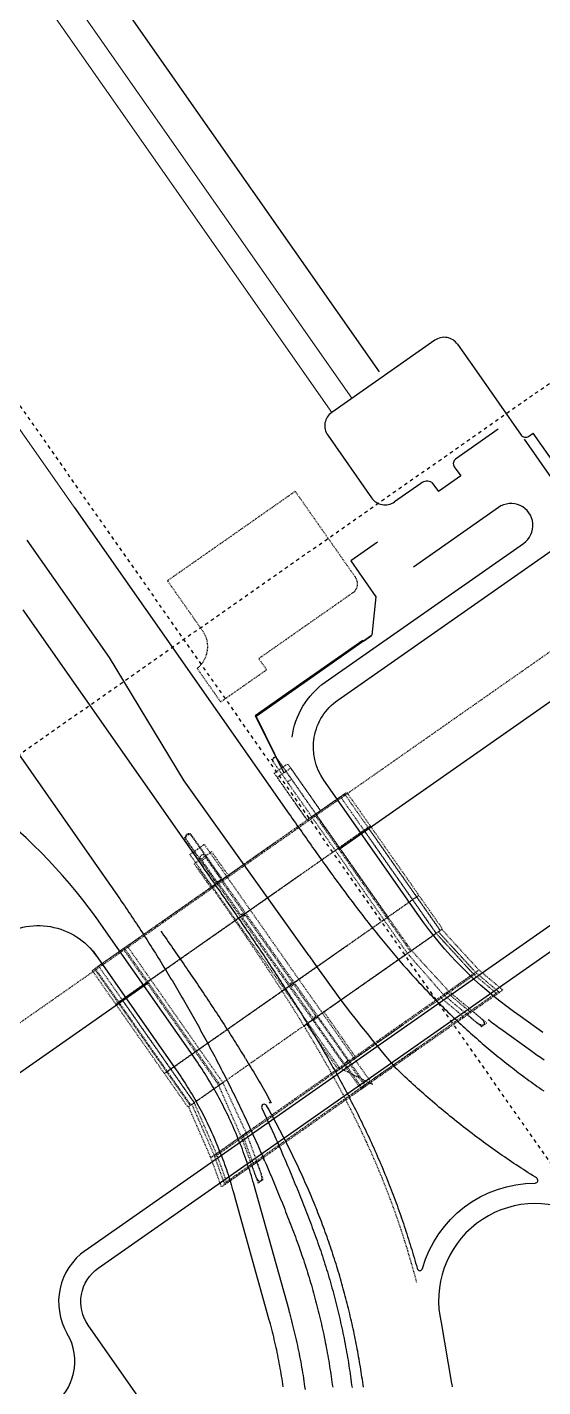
# Model space of a CAD drawing. Header units: millimetres. Extents: x 152904052 to 153933663, y 538271515 to 539240469.
# Drawn here: x 153544982 to 153546867, y 539113658 to 539118631 of the extents above; entities that cross this region are included whole.
import ezdxf

# ---------------------------------------------------------------- set-up
doc = ezdxf.new("R2010")
doc.units = ezdxf.units.MM
doc.linetypes.add('HIDDEN', pattern=[5.08, 2.54, -2.54])
doc.layers.add('BORD', color=7, linetype='Continuous')

msp = doc.modelspace()

# ---------------------------------------------------------------- linework, layer by layer
at = {"layer": 'BORD', "color": 8, "linetype": 'HIDDEN', "ltscale": 5}
for p, q in [((153496404.5, 539081976.6), (153619277.3, 539168013)), ((153528346.4, 539140965.7), (153579968.2, 539067242))]:
    msp.add_line(p, q, dxfattribs=at)
at = {"layer": 'BORD', "color": 137}
msp.add_line((153546012.7, 539115234.2), (153545555.2, 539115874.7), dxfattribs=at)
at = {"layer": 'BORD', "color": 133, "ltscale": 10, "flags": 128}
msp.add_lwpolyline([(153546269.4, 539117369.6), (153540674.7, 539125359.6)], dxfattribs=at)
at = {"layer": 'BORD', "color": 137, "lineweight": 0, "flags": 128}
for points in [[(153542019.8, 539123198.9), (153546168.8, 539117273.6)], [(153541946.1, 539123147.3), (153546095.1, 539117221.9)], [(153545153.6, 539116875.3), (153543891.7, 539118677.5)]]:
    msp.add_lwpolyline(points, dxfattribs=at)
at = {"layer": 'BORD', "color": 137}
for points in [[(153550489.5, 539119627.5), (153550328.2, 539119941.3, -0.33662), (153550381.7, 539120245.1), (153550499.7, 539120354.3, -0.068099), (153550516.6, 539120366.1), (153550659.5, 539120439.6, -0.33662), (153550963.3, 539120386), (153551230.2, 539120097.7, -0.068099), (153551242, 539120080.8), (153551421.6, 539119731.4, -0.33662), (153551368.1, 539119427.7), (153550787, 539118889.7), (153546121.9, 539115623.2)], [(153544965.2, 539116499.3), (153545615, 539115571.4), (153545624.8, 539115557.2), (153545630.6, 539115549), (153545636.3, 539115540.8), (153545642.1, 539115532.6), (153545647.8, 539115524.4), (153545653.6, 539115516.2), (153545659.3, 539115508), (153545665, 539115499.8), (153545670.8, 539115491.6), (153545676.5, 539115483.4), (153545682.3, 539115475.1), (153545688, 539115466.9), (153545693.7, 539115458.7), (153545699.5, 539115450.4), (153545705.2, 539115442.2), (153545711, 539115433.9), (153545716.7, 539115425.7), (153545722.4, 539115417.4), (153545728.1, 539115409.1), (153545733.9, 539115400.9), (153545739.6, 539115392.6), (153545745.3, 539115384.3), (153545751, 539115376), (153545756.8, 539115367.7), (153545762.5, 539115359.4), (153545768.2, 539115351.1), (153545773.9, 539115342.8), (153545779.6, 539115334.4), (153545785.3, 539115326.1), (153545791, 539115317.8), (153545796.6, 539115309.4), (153545802.3, 539115301.1), (153545808, 539115292.7), (153545813.7, 539115284.4), (153545819.3, 539115276), (153545825, 539115267.6), (153545830.6, 539115259.2), (153545836.3, 539115250.8), (153545842, 539115242.3), (153545847.6, 539115233.9), (153545853.2, 539115225.5), (153545858.8, 539115217.1), (153545864.4, 539115208.6), (153545870, 539115200.2), (153545875.6, 539115191.7), (153545881.2, 539115183.2), (153545886.8, 539115174.8), (153545892.3, 539115166.3), (153545897.9, 539115157.8), (153545903.4, 539115149.2), (153545909, 539115140.7), (153545914.5, 539115132.2), (153545920, 539115123.7), (153545925.5, 539115115.1), (153545931, 539115106.5), (153545936.5, 539115098), (153545942, 539115089.4), (153545947.5, 539115080.8), (153545952.9, 539115072.2), (153545958.3, 539115063.6), (153545963.8, 539115054.9), (153545969.2, 539115046.3), (153545974.6, 539115037.6), (153545980, 539115029), (153545985.4, 539115020.3), (153545990.7, 539115011.6), (153545996.1, 539115002.9), (153546001.4, 539114994.2), (153546006.7, 539114985.5), (153546012, 539114976.7), (153546017.3, 539114968), (153546022.6, 539114959.2), (153546027.9, 539114950.5), (153546033.1, 539114941.7), (153546038.3, 539114932.9), (153546043.6, 539114924.1), (153546048.8, 539114915.2), (153546053.9, 539114906.4), (153546059.1, 539114897.5), (153546064.3, 539114888.7), (153546069.4, 539114879.8), (153546074.5, 539114870.9), (153546079.6, 539114862), (153546084.7, 539114853.1), (153546089.7, 539114844.1), (153546094.8, 539114835.2), (153546099.8, 539114826.2), (153546104.8, 539114817.2), (153546109.8, 539114808.2), (153546114.7, 539114799.2), (153546119.7, 539114790.2), (153546124.6, 539114781.2), (153546129.5, 539114772.1), (153546134.4, 539114763.1), (153546139.3, 539114754), (153546144.1, 539114744.9), (153546148.9, 539114735.8), (153546153.7, 539114726.6), (153546158.5, 539114717.5), (153546163.2, 539114708.3), (153546168, 539114699.2), (153546172.7, 539114690), (153546177.4, 539114680.8), (153546182, 539114671.5), (153546186.6, 539114662.3), (153546191.3, 539114653.1), (153546195.8, 539114643.8), (153546200.4, 539114634.5), (153546204.9, 539114625.2), (153546209.4, 539114615.9), (153546213.9, 539114606.6), (153546218.4, 539114597.2), (153546222.8, 539114587.9), (153546227.2, 539114578.5), (153546231.6, 539114569.1), (153546235.9, 539114559.7), (153546240.3, 539114550.2), (153546244.6, 539114540.8), (153546248.8, 539114531.3), (153546253.1, 539114521.9), (153546257.3, 539114512.4), (153546261.4, 539114502.9), (153546265.6, 539114493.3), (153546269.7, 539114483.8), (153546273.8, 539114474.2), (153546277.9, 539114464.7), (153546281.9, 539114455.1), (153546285.9, 539114445.5), (153546289.8, 539114435.8), (153546294, 539114425.6), (153546298.1, 539114415.6), (153546301.8, 539114406.2), (153546305.5, 539114396.9), (153546309.2, 539114387.5), (153546312.8, 539114378.2), (153546316.4, 539114368.8), (153546320, 539114359.4), (153546323.5, 539114350), (153546327, 539114340.6), (153546330.5, 539114331.1), (153546334, 539114321.7), (153546337.4, 539114312.2), (153546340.8, 539114302.8), (153546344.1, 539114293.3), (153546347.5, 539114283.8), (153546350.7, 539114274.3), (153546354, 539114264.8), (153546357.2, 539114255.3), (153546360.4, 539114245.8), (153546363.6, 539114236.2), (153546366.7, 539114226.7), (153546369.8, 539114217.1), (153546372.9, 539114207.6), (153546375.9, 539114198), (153546378.9, 539114188.4), (153546381.9, 539114178.8), (153546384.9, 539114169.2), (153546387.6, 539114160.2), (153546387.8, 539114159.6), (153546390.6, 539114150), (153546393.5, 539114140.3), (153546396.3, 539114130.7), (153546399.2, 539114121.1), (153546401.9, 539114111.4), (153546404.7, 539114101.8), (153546407.5, 539114092.1), (153546407.9, 539114090.5, 0.756247), (153546427.2, 539114090.5, -0.334143), (153546838.9, 539114403.2, 0.751935), (153546844.1, 539114421.7), (153546840, 539114424.2), (153546831.2, 539114429.8), (153546822.4, 539114435.3), (153546813.7, 539114440.9), (153546804.9, 539114446.6), (153546796.2, 539114452.2), (153546787.5, 539114457.9), (153546778.8, 539114463.6), (153546770.1, 539114469.3), (153546761.5, 539114475.1), (153546752.8, 539114480.9), (153546744.2, 539114486.7), (153546735.6, 539114492.6), (153546727, 539114498.5), (153546718.5, 539114504.4), (153546709.9, 539114510.3), (153546701.4, 539114516.3), (153546692.9, 539114522.3), (153546684.5, 539114528.3), (153546676, 539114534.4), (153546667.6, 539114540.5), (153546659.1, 539114546.6), (153546650.7, 539114552.7), (153546642.4, 539114558.9), (153546634, 539114565.1), (153546625.7, 539114571.3), (153546617.4, 539114577.5), (153546609.1, 539114583.8), (153546600.8, 539114590.1), (153546592.6, 539114596.4), (153546584.3, 539114602.8), (153546576.1, 539114609.2), (153546567.9, 539114615.6), (153546559.8, 539114622), (153546551.6, 539114628.5), (153546543.5, 539114635), (153546535.4, 539114641.5), (153546527.3, 539114648.1), (153546519.3, 539114654.7), (153546511.2, 539114661.3), (153546503.2, 539114667.9), (153546495.2, 539114674.5), (153546487.3, 539114681.2), (153546479.3, 539114687.9), (153546471.4, 539114694.7), (153546463.5, 539114701.4), (153546455.6, 539114708.2), (153546447.8, 539114715), (153546439.9, 539114721.9), (153546432.1, 539114728.8), (153546424.3, 539114735.6), (153546416.6, 539114742.6), (153546408.8, 539114749.5), (153546401.1, 539114756.5), (153546393.4, 539114763.5), (153546385.7, 539114770.5), (153546378.1, 539114777.5), (153546370.5, 539114784.6), (153546362.9, 539114791.7), (153546355.3, 539114798.8), (153546347.7, 539114806), (153546340.2, 539114813.2), (153546332.7, 539114820.4)], [(153546012.7, 539115234.2, 0.027262), (153546327.3, 539114825.6)], [(153545857.3, 539114686.2, 0.96685), (153545839.5, 539114677.1), (153545841.1, 539114673.7), (153545845.3, 539114664.7), (153545849.6, 539114655.6), (153545853.8, 539114646.5), (153545858, 539114637.4), (153545862.2, 539114628.3), (153545866.4, 539114619.2), (153545870.6, 539114610.1), (153545874.7, 539114600.9), (153545878.9, 539114591.8), (153545883, 539114582.7), (153545887.1, 539114573.5), (153545891.2, 539114564.4), (153545895.3, 539114555.2), (153545899.3, 539114546), (153545903.4, 539114536.9), (153545907.4, 539114527.7), (153545911.4, 539114518.5), (153545915.4, 539114509.3), (153545919.4, 539114500.1), (153545923.3, 539114490.9), (153545927.3, 539114481.7), (153545931.2, 539114472.5), (153545935.1, 539114463.2), (153545939, 539114454), (153545942.9, 539114444.7), (153545946.8, 539114435.5), (153545950.6, 539114426.2), (153545954.5, 539114417), (153545958.3, 539114407.7), (153545962.1, 539114398.4), (153545965.9, 539114389.2), (153545969.7, 539114379.9), (153545973.4, 539114370.6), (153545977.2, 539114361.3), (153545980.9, 539114352), (153545984.6, 539114342.6), (153545988.3, 539114333.3), (153545992, 539114324), (153545995.6, 539114314.7), (153545999.3, 539114305.3), (153546002.9, 539114296), (153546006.5, 539114286.6), (153546010.1, 539114277.3), (153546013.7, 539114267.9), (153546017.2, 539114258.5), (153546020.8, 539114249.1), (153546024.3, 539114239.8), (153546027.8, 539114230.4), (153546031.3, 539114220.9), (153546034.8, 539114211.5), (153546038.2, 539114202), (153546041.6, 539114192.6), (153546045, 539114183.1), (153546048.3, 539114173.6), (153546051.5, 539114164.1), (153546054.8, 539114154.6), (153546058, 539114145), (153546061.1, 539114135.5), (153546064.3, 539114125.9), (153546067.4, 539114116.3), (153546070.4, 539114106.7), (153546073.4, 539114097.2), (153546076.4, 539114087.5), (153546079.3, 539114077.9), (153546082.2, 539114068.3), (153546085.1, 539114058.6), (153546087.9, 539114049), (153546090.7, 539114039.3), (153546093.5, 539114029.7), (153546096.2, 539114020), (153546098.8, 539114010.3), (153546101.5, 539114000.6), (153546104.1, 539113990.8), (153546106.6, 539113981.1), (153546109.1, 539113971.4), (153546111.6, 539113961.6), (153546114.1, 539113951.9), (153546116.5, 539113942.1), (153546118.8, 539113932.3), (153546121.2, 539113922.5), (153546123.5, 539113912.7), (153546125.7, 539113902.9), (153546127.9, 539113893.1), (153546130.1, 539113883.3), (153546132.2, 539113873.5), (153546134.3, 539113863.6), (153546136.4, 539113853.8), (153546138.4, 539113843.9), (153546140.4, 539113834.1), (153546142.3, 539113824.2), (153546144.2, 539113814.3), (153546146.1, 539113804.4), (153546147.9, 539113794.5), (153546149.7, 539113784.7), (153546151.4, 539113774.7), (153546153.2, 539113764.8), (153546154.8, 539113754.9), (153546156.5, 539113745), (153546158, 539113735.1), (153546159.6, 539113725.1), (153546161.1, 539113715.2), (153546162.6, 539113705.2), (153546164, 539113695.3), (153546165.4, 539113685.3), (153546166.8, 539113675.3), (153546168.1, 539113665.4), (153546169.4, 539113655.4)], [(153545870.4, 539114693.5, 0.068233), (153545866.3, 539114699, 0.068233)], [(153547008.3, 539114286.3, 0.644865), (153546495.2, 539113892.6), (153546533.6, 539113670.2), (153546534.2, 539113667.1), (153546535.9, 539113657.2)]]:
    msp.add_lwpolyline(points, format="xyb", dxfattribs=at)
at = {"layer": 'BORD', "color": 133, "linetype": 'HIDDEN', "flags": 128}
msp.add_lwpolyline([(153542209.8, 539113067), (153547334.2, 539116655.2), (153547351.4, 539116630.6), (153550711.5, 539118983.3), (153551286.6, 539119515.7, 0.33662), (153551314.9, 539119676.5), (153551138, 539120020.6), (153550875.2, 539120304.5, 0.33662), (153550714.4, 539120332.9), (153550576.8, 539120262.1), (153550463.3, 539120157, 0.33662), (153550434.9, 539119996.2), (153550589.1, 539119696.3)], format="xyb", dxfattribs=at)
at = {"layer": 'BORD', "color": 133, "ltscale": 10}
for points in [[(153546117.7, 539116169.6), (153548046.8, 539117520.4)], [(153546705, 539116873.9), (153546393.7, 539116655.9)], [(153545193.9, 539114156.1), (153546993.5, 539115416.2)], [(153545998.8, 539113648.5), (153545997.4, 539113658.6), (153545996, 539113668.7), (153545994.5, 539113678.8), (153545993, 539113688.9), (153545991.4, 539113699), (153545989.8, 539113709), (153545988.2, 539113719.1), (153545986.4, 539113729.2), (153545984.7, 539113739.2), (153545982.9, 539113749.2), (153545981, 539113759.3), (153545979.1, 539113769.3), (153545977.1, 539113779.3), (153545975.1, 539113789.3), (153545973, 539113799.3), (153545970.9, 539113809.3), (153545968.8, 539113819.2), (153545966.5, 539113829.2), (153545964.3, 539113839.1), (153545962, 539113849.1), (153545959.6, 539113859), (153545957.2, 539113868.9), (153545954.7, 539113878.8), (153545952.2, 539113888.7), (153545949.7, 539113898.6), (153545947, 539113908.4), (153545944.4, 539113918.3), (153545941.7, 539113928.1), (153545941.2, 539113929.7), (153545939, 539113937.8), (153545810.2, 539114399), (153545809.9, 539114400.1)], [(153545740.4, 539114351.5), (153545740.9, 539114349.7), (153545864.2, 539113908.2), (153545864.6, 539113906.7), (153545867.2, 539113897.2), (153545869.8, 539113887.7), (153545872.3, 539113878.3), (153545874.7, 539113868.8), (153545877.1, 539113859.3), (153545879.5, 539113849.8), (153545881.8, 539113840.3), (153545884.1, 539113830.7), (153545886.3, 539113821.2), (153545888.5, 539113811.6), (153545890.6, 539113802.1), (153545892.7, 539113792.5), (153545894.7, 539113782.9), (153545896.7, 539113773.3), (153545898.7, 539113763.7), (153545900.5, 539113754.1), (153545902.4, 539113744.4), (153545904.2, 539113734.8), (153545905.9, 539113725.2), (153545907.6, 539113715.5), (153545909.3, 539113705.9), (153545910.9, 539113696.2), (153545912.4, 539113686.5), (153545913.9, 539113676.8), (153545915.4, 539113667.1), (153545916.8, 539113657.4)]]:
    msp.add_lwpolyline(points, dxfattribs=at)
at = {"layer": 'BORD', "color": 133, "flags": 128}
for points in [[(153546471.9, 539117485.8), (153546095.1, 539117221.9)], [(153546555.6, 539117470.8), (153546624.3, 539117372.8)], [(153546624.3, 539117372.8), (153546788, 539117138.9)], [(153546704.2, 539117160.1), (153546548.4, 539117051)], [(153546080.5, 539117138.1), (153546240.9, 539116909)], [(153546815.2, 539117134.1), (153546832, 539117145.9)], [(153546918, 539117023), (153546832, 539117145.9)], [(153546543.4, 539117023.2), (153546567.1, 539116989.4)], [(153546421.4, 539116962.1), (153546324.5, 539116894.3)], [(153546461.5, 539116965.8), (153546485.2, 539116932)], [(153546567.1, 539116989.4), (153546485.2, 539116932)]]:
    msp.add_lwpolyline(points, dxfattribs=at)
for points in [[(153546555.6, 539117470.8, 0.414214), (153546472, 539117485.5)], [(153546095.2, 539117221.7, 0.414214), (153546080.5, 539117138.1)], [(153546788, 539117138.9, 0.414214), (153546815.2, 539117134.1)], [(153546548.4, 539117051, 0.414214), (153546543.4, 539117023.2)], [(153546461.5, 539116965.8, 0.290631), (153546421.4, 539116962.1)], [(153546240.9, 539116909, 0.414214), (153546324.5, 539116894.3)]]:
    msp.add_lwpolyline(points, format="xyb", dxfattribs=at)
at = {"layer": 'BORD', "color": 133}
for points in [[(153546799, 539117123.2), (153546905.8, 539116970.7, 0.429135), (153547020.5, 539116953.4)], [(153546784.2, 539115013.4), (153546760, 539115030.7, -0.08486), (153546413.9, 539115380.4), (153546066.1, 539115877.1, -0.414214), (153546117.7, 539116169.6)], [(153545809.9, 539114400.1), (153545807.1, 539114410), (153545804.2, 539114419.8), (153545801.3, 539114429.7), (153545798.3, 539114439.5), (153545795.2, 539114449.3), (153545792.1, 539114459.1), (153545788.9, 539114468.8), (153545785.7, 539114478.6), (153545782.3, 539114488.3), (153545778.9, 539114498), (153545775.5, 539114507.7), (153545772, 539114517.3), (153545768.4, 539114526.9), (153545764.8, 539114536.5), (153545761, 539114546.1), (153545757.3, 539114555.6), (153545753.4, 539114565.2), (153545749.5, 539114574.7), (153545745.6, 539114584.1), (153545741.5, 539114593.6), (153545737.5, 539114603), (153545733.3, 539114612.4), (153545729.1, 539114621.7), (153545724.8, 539114631.1), (153545720.5, 539114640.4), (153545716.1, 539114649.7), (153545711.6, 539114658.9), (153545707.1, 539114668.1), (153545702.5, 539114677.3), (153545697.9, 539114686.5), (153545693.1, 539114695.6), (153545688.4, 539114704.7), (153545683.6, 539114713.7), (153545678.7, 539114722.8), (153545673.7, 539114731.8), (153545668.7, 539114740.7), (153545663.6, 539114749.6), (153545658.5, 539114758.5), (153545653.3, 539114767.4), (153545648.1, 539114776.2), (153545642.8, 539114785), (153545637.4, 539114793.8), (153545632, 539114802.5), (153545626.5, 539114811.2), (153545621, 539114819.8), (153545615.4, 539114828.4), (153545609.7, 539114837), (153545604, 539114845.5), (153545598.3, 539114854), (153545592.4, 539114862.5), (153545588.4, 539114868.2), (153545253.3, 539115346.9, 0.075365), (153544831.4, 539115789.6, -0.010421)], [(153544872.6, 539115297.8, -0.414214), (153545234.7, 539115233.9), (153545222.8, 539115250.9), (153545522.9, 539114822.4), (153545526.7, 539114816.9), (153545532.2, 539114808.9), (153545537.7, 539114800.8), (153545543.1, 539114792.7), (153545548.4, 539114784.6), (153545553.7, 539114776.5), (153545559, 539114768.3), (153545564.2, 539114760), (153545569.3, 539114751.8), (153545574.4, 539114743.5), (153545579.4, 539114735.1), (153545584.4, 539114726.8), (153545589.3, 539114718.4), (153545594.2, 539114709.9), (153545599, 539114701.5), (153545603.8, 539114693), (153545608.4, 539114684.4), (153545613.1, 539114675.9), (153545617.7, 539114667.3), (153545622.2, 539114658.7), (153545626.6, 539114650), (153545631, 539114641.3), (153545635.4, 539114632.6), (153545639.7, 539114623.9), (153545643.9, 539114615.1), (153545648.1, 539114606.3), (153545652.2, 539114597.5), (153545656.2, 539114588.7), (153545660.2, 539114579.8), (153545664.2, 539114570.9), (153545668.1, 539114562), (153545671.9, 539114553), (153545675.6, 539114544), (153545679.3, 539114535), (153545683, 539114526), (153545686.5, 539114516.9), (153545690.1, 539114507.9), (153545693.5, 539114498.8), (153545696.9, 539114489.6), (153545700.2, 539114480.5), (153545703.5, 539114471.3), (153545706.7, 539114462.1), (153545709.9, 539114452.9), (153545713, 539114443.7), (153545716, 539114434.5), (153545719, 539114425.2), (153545721.9, 539114415.9), (153545724.7, 539114406.6), (153545727.5, 539114397.3), (153545730.2, 539114387.9), (153545732.9, 539114378.5), (153545733.1, 539114377.5), (153545740.4, 539114351.5)]]:
    msp.add_lwpolyline(points, format="xyb", dxfattribs=at)
at = {"layer": 'BORD', "color": 133, "linetype": 'HIDDEN'}
msp.add_lwpolyline([(153545623.7, 539116421.9), (153545494.6, 539116606.2), (153545961.6, 539116933.1), (153546182.4, 539116617.8, -0.414214), (153546172.6, 539116562.1), (153545828.5, 539116321.2), (153545857.2, 539116280.2), (153545689.3, 539116162.6), (153545603.2, 539116285.6, 0.39965)], format="xyb", close=True, dxfattribs=at)
at = {"layer": 'BORD', "color": 137}
for points in [[(153545153.8, 539116875), (153545939.6, 539115752.8), (153545945.3, 539115744.6), (153545951.1, 539115736.4), (153545956.8, 539115728.3), (153545962.5, 539115720.1), (153545968.2, 539115711.9), (153545974, 539115703.8), (153545979.7, 539115695.6), (153545985.4, 539115687.5), (153545991.1, 539115679.4), (153545996.8, 539115671.3), (153546002.5, 539115663.2), (153546008.2, 539115655.1), (153546013.9, 539115647), (153546019.7, 539115638.9), (153546025.4, 539115630.8), (153546031.1, 539115622.7), (153546036.8, 539115614.7), (153546042.5, 539115606.6), (153546048.3, 539115598.6), (153546054, 539115590.6), (153546059.7, 539115582.6), (153546065.4, 539115574.6), (153546071.2, 539115566.5), (153546077, 539115558.5), (153546082.7, 539115550.5), (153546088.5, 539115542.6), (153546094.2, 539115534.6), (153546100, 539115526.7), (153546105.7, 539115518.8), (153546111.5, 539115510.8), (153546117.3, 539115502.9), (153546123.1, 539115495.1), (153546128.9, 539115487.2), (153546134.7, 539115479.3), (153546140.5, 539115471.5), (153546146.3, 539115463.6), (153546152.1, 539115455.8), (153546158, 539115448), (153546163.8, 539115440.2), (153546169.7, 539115432.5), (153546175.5, 539115424.7), (153546181.4, 539115417), (153546187.3, 539115409.2), (153546193.2, 539115401.5), (153546199.1, 539115393.8), (153546205, 539115386.1), (153546210.9, 539115378.5), (153546216.8, 539115370.8), (153546222.8, 539115363.2), (153546228.7, 539115355.6), (153546234.7, 539115348), (153546240.7, 539115340.4), (153546246.7, 539115332.9), (153546252.7, 539115325.4), (153546258.7, 539115317.8), (153546264.7, 539115310.3), (153546270.8, 539115302.9), (153546276.8, 539115295.4), (153546282.9, 539115288), (153546289, 539115280.5), (153546295.1, 539115273.2), (153546301.2, 539115265.8), (153546307.3, 539115258.4), (153546313.5, 539115251.1), (153546319.7, 539115243.8), (153546325.8, 539115236.5), (153546332, 539115229.2), (153546338.2, 539115222), (153546344.5, 539115214.8), (153546350.7, 539115207.6), (153546357, 539115200.4), (153546363.3, 539115193.2), (153546369.5, 539115186.1), (153546375.9, 539115179), (153546382.2, 539115171.9), (153546388.5, 539115164.9), (153546394.9, 539115157.9), (153546401.3, 539115150.8), (153546406.6, 539115145), (153546407.6, 539115144), (153546414.1, 539115136.9), (153546420.6, 539115130), (153546427.1, 539115123.1), (153546433.5, 539115116.2), (153546440.1, 539115109.3), (153546446.6, 539115102.5), (153546453.2, 539115095.7), (153546459.8, 539115088.9), (153546466.4, 539115082.1), (153546473, 539115075.3), (153546479.7, 539115068.6), (153546486.3, 539115061.9), (153546493, 539115055.2), (153546499.8, 539115048.6), (153546506.5, 539115041.9), (153546513.3, 539115035.3), (153546520.1, 539115028.7), (153546526.9, 539115022.1), (153546533.7, 539115015.6), (153546540.5, 539115009), (153546547.4, 539115002.5), (153546554.3, 539114996), (153546561.2, 539114989.6), (153546568.2, 539114983.1), (153546575.1, 539114976.7), (153546582.1, 539114970.3), (153546589.1, 539114964), (153546596.2, 539114957.6), (153546603.2, 539114951.3), (153546610.3, 539114945), (153546617.4, 539114938.7), (153546624.5, 539114932.5), (153546631.6, 539114926.2), (153546638.7, 539114920), (153546645.9, 539114913.9), (153546653.1, 539114907.7), (153546660.3, 539114901.6), (153546667.6, 539114895.5), (153546674.8, 539114889.4), (153546682.1, 539114883.3), (153546689.4, 539114877.3), (153546696.7, 539114871.3), (153546704, 539114865.3), (153546711.4, 539114859.3), (153546718.7, 539114853.4), (153546726.1, 539114847.5), (153546733.6, 539114841.6), (153546741, 539114835.7), (153546748.4, 539114829.9), (153546755.9, 539114824.1), (153546763.4, 539114818.3), (153546770.9, 539114812.5), (153546778.4, 539114806.8), (153546786, 539114801.1), (153546793.6, 539114795.4), (153546801.1, 539114789.7), (153546808.7, 539114784.1), (153546816.4, 539114778.5), (153546824, 539114772.9), (153546831.7, 539114767.3), (153546839.4, 539114761.8), (153546847, 539114756.3), (153546854.8, 539114750.8), (153546862.5, 539114745.3), (153546870.3, 539114739.9)], [(153545282.7, 539116324.8), (153544981.8, 539116754.6)], [(153544592.5, 539116482.4), (153545280.8, 539115499.4), (153545286.5, 539115491.3)], [(153545555.2, 539115874.7), (153545282.7, 539116324.8)], [(153545286.5, 539115491.3), (153545292.2, 539115483.1), (153545297.8, 539115475), (153545303.5, 539115466.9), (153545309.1, 539115458.7), (153545314.7, 539115450.6), (153545320.3, 539115442.4), (153545325.9, 539115434.2), (153545331.5, 539115426), (153545337.1, 539115417.8), (153545342.6, 539115409.6), (153545348.1, 539115401.4), (153545353.7, 539115393.2), (153545359.2, 539115384.9), (153545364.7, 539115376.7), (153545370.1, 539115368.4), (153545375.6, 539115360.2), (153545381, 539115351.9), (153545386.5, 539115343.6), (153545391.9, 539115335.3), (153545397.3, 539115327), (153545402.7, 539115318.7), (153545408.1, 539115310.4), (153545413.4, 539115302.1), (153545418.8, 539115293.7), (153545424.1, 539115285.4), (153545429.4, 539115277), (153545434.7, 539115268.7), (153545440, 539115260.3), (153545445.3, 539115251.9), (153545450.5, 539115243.5), (153545455.8, 539115235.1), (153545461, 539115226.7), (153545466.2, 539115218.3), (153545471.4, 539115209.9), (153545476.6, 539115201.4), (153545481.8, 539115193), (153545487, 539115184.5), (153545492.1, 539115176.1), (153545497.2, 539115167.6), (153545502.4, 539115159.1), (153545507.5, 539115150.6), (153545512.5, 539115142.1), (153545517.6, 539115133.6), (153545522.7, 539115125.1), (153545527.7, 539115116.6), (153545532.7, 539115108), (153545537.7, 539115099.5), (153545542.7, 539115090.9), (153545547.7, 539115082.4), (153545552.7, 539115073.8), (153545557.6, 539115065.2), (153545562.6, 539115056.6), (153545567.5, 539115048), (153545572.4, 539115039.4), (153545577.3, 539115030.8), (153545582.2, 539115022.2), (153545587.1, 539115013.6), (153545591.9, 539115004.9), (153545596.7, 539114996.3), (153545601.6, 539114987.6), (153545606.4, 539114979), (153545611.2, 539114970.3), (153545615.9, 539114961.6), (153545620.7, 539114952.9), (153545625.4, 539114944.2), (153545630.2, 539114935.5), (153545634.9, 539114926.8), (153545639.6, 539114918.1), (153545644.3, 539114909.4), (153545648.9, 539114900.6), (153545653.6, 539114891.9), (153545658.2, 539114883.2), (153545662.8, 539114874.4)], [(153545470.2, 539115324.6), (153545474.7, 539115318.2), (153545480.4, 539115310), (153545486.1, 539115301.9), (153545491.8, 539115293.7), (153545497.5, 539115285.5), (153545503.1, 539115277.4), (153545508.8, 539115269.2), (153545514.4, 539115261), (153545520.1, 539115252.9), (153545525.7, 539115244.7), (153545531.4, 539115236.5), (153545537, 539115228.4), (153545542.6, 539115220.2), (153545548.2, 539115212.1), (153545553.9, 539115203.9), (153545559.5, 539115195.7), (153545565, 539115187.6), (153545570.6, 539115179.4), (153545576.2, 539115171.2), (153545581.8, 539115163), (153545587.3, 539115154.9), (153545592.9, 539115146.7), (153545598.4, 539115138.5), (153545603.9, 539115130.3), (153545609.5, 539115122.2), (153545615, 539115114), (153545620.4, 539115105.9), (153545625.9, 539115097.7), (153545631.4, 539115089.5), (153545636.9, 539115081.3), (153545642.3, 539115073.1), (153545647.8, 539115064.9), (153545653.2, 539115056.7), (153545658.6, 539115048.5), (153545664, 539115040.3), (153545669.4, 539115032.1), (153545674.8, 539115023.9), (153545680.2, 539115015.6), (153545685.5, 539115007.4), (153545690.9, 539114999.2), (153545696.2, 539114991), (153545701.5, 539114982.7), (153545706.8, 539114974.5), (153545712.1, 539114966.2), (153545717.4, 539114958), (153545722.7, 539114949.7), (153545727.9, 539114941.5), (153545733.2, 539114933.2), (153545738.4, 539114925), (153545743.6, 539114916.7), (153545748.8, 539114908.4), (153545753.9, 539114900.1), (153545759.1, 539114891.8), (153545764.2, 539114883.5), (153545769.4, 539114875.2), (153545774.5, 539114866.9)], [(153545425.6, 539115135.6), (153542276, 539112930.3)], [(153545667.5, 539114865.6), (153545672.1, 539114856.8), (153545676.6, 539114848.1), (153545681.2, 539114839.3), (153545685.7, 539114830.5), (153545690.3, 539114821.7), (153545694.8, 539114812.9), (153545699.3, 539114804), (153545703.8, 539114795.2), (153545708.3, 539114786.4), (153545712.7, 539114777.5), (153545717.2, 539114768.7), (153545721.6, 539114759.8), (153545726, 539114750.9), (153545730.4, 539114742.1), (153545734.8, 539114733.2), (153545739.1, 539114724.3), (153545743.5, 539114715.4), (153545747.8, 539114706.5), (153545752.1, 539114697.6), (153545756.4, 539114688.6), (153545760.7, 539114679.7), (153545765, 539114670.8), (153545769.3, 539114661.8), (153545773.5, 539114652.9), (153545777.7, 539114643.9), (153545781.9, 539114635), (153545786.1, 539114626), (153545790.3, 539114617), (153545794.5, 539114608), (153545798.6, 539114599), (153545802.8, 539114590), (153545806.9, 539114581), (153545811, 539114572), (153545815.1, 539114563), (153545819.2, 539114554), (153545823.2, 539114544.9), (153545827.3, 539114535.9), (153545831.3, 539114526.8), (153545835.3, 539114517.8), (153545839.3, 539114508.7), (153545843.3, 539114499.6), (153545847.2, 539114490.6)], [(153545779.6, 539114858.6), (153545784.6, 539114850.3), (153545789.7, 539114842), (153545794.7, 539114833.6), (153545799.8, 539114825.3), (153545804.8, 539114817), (153545809.8, 539114808.6), (153545814.7, 539114800.2), (153545819.7, 539114791.9), (153545824.6, 539114783.5), (153545829.5, 539114775.1), (153545834.4, 539114766.7), (153545839.3, 539114758.4), (153545844.1, 539114750), (153545849, 539114741.6), (153545853.8, 539114733.1), (153545858.6, 539114724.7), (153545863.3, 539114716.3), (153545868.1, 539114707.9), (153545872.8, 539114699.4), (153545874.7, 539114696)], [(153546211.1, 539113656.1), (153546209.8, 539113665.4), (153546208.5, 539113674.8), (153546207.2, 539113684.1), (153546205.8, 539113693.5), (153546204.4, 539113702.8), (153546202.9, 539113712.1), (153546201.5, 539113721.5), (153546200, 539113730.8), (153546198.4, 539113740.1), (153546196.9, 539113749.4), (153546195.3, 539113758.8), (153546193.6, 539113768.1), (153546192, 539113777.4), (153546190.3, 539113786.7), (153546188.5, 539113796), (153546186.8, 539113805.2), (153546185, 539113814.5), (153546183.2, 539113823.8), (153546181.3, 539113833), (153546179.4, 539113842.3), (153546177.5, 539113851.6), (153546175.6, 539113860.8), (153546173.6, 539113870), (153546171.5, 539113879.3), (153546169.5, 539113888.5), (153546167.4, 539113897.7), (153546165.3, 539113906.9), (153546163.2, 539113916.1), (153546161, 539113925.3), (153546158.8, 539113934.5), (153546156.5, 539113943.7), (153546154.3, 539113952.9), (153546152, 539113962), (153546149.6, 539113971.2), (153546147.3, 539113980.3), (153546144.9, 539113989.5), (153546142.5, 539113998.6), (153546140, 539114007.7), (153546137.5, 539114016.8), (153546135, 539114025.9), (153546132.4, 539114035), (153546129.8, 539114044.1), (153546127.2, 539114053.2), (153546124.6, 539114062.3), (153546121.9, 539114071.3), (153546119.2, 539114080.4), (153546116.5, 539114089.4), (153546113.7, 539114098.5), (153546110.9, 539114107.5), (153546108, 539114116.5), (153546105.2, 539114125.5), (153546102.3, 539114134.5), (153546099.4, 539114143.5), (153546096.4, 539114152.4), (153546093.4, 539114161.4), (153546090.4, 539114170.4), (153546087.3, 539114179.3), (153546084.3, 539114188.2), (153546081.1, 539114197.1), (153546078, 539114206.1), (153546074.8, 539114215), (153546071.6, 539114223.8), (153546068.4, 539114232.7), (153546065.1, 539114241.6), (153546061.8, 539114250.4), (153546058.5, 539114259.3), (153546055.1, 539114268.1), (153546051.7, 539114276.9), (153546048.3, 539114285.7), (153546044.9, 539114294.5), (153546041.4, 539114303.3), (153546037.9, 539114312.1), (153546034.8, 539114319.7), (153546034.4, 539114320.8), (153546030.8, 539114329.6), (153546027.2, 539114338.4), (153546023.5, 539114347.1), (153546019.9, 539114355.8), (153546016.2, 539114364.5), (153546012.5, 539114373.2), (153546008.7, 539114381.9), (153546004.9, 539114390.6), (153546001.1, 539114399.3), (153545997.3, 539114408), (153545993.4, 539114416.7), (153545989.5, 539114425.3), (153545985.5, 539114434), (153545981.6, 539114442.6), (153545977.6, 539114451.2), (153545973.6, 539114459.9), (153545969.5, 539114468.5), (153545965.5, 539114477.1), (153545961.4, 539114485.7), (153545957.2, 539114494.3), (153545953.1, 539114502.9), (153545948.9, 539114511.4), (153545944.7, 539114520), (153545940.5, 539114528.6), (153545936.2, 539114537.1), (153545931.9, 539114545.6), (153545927.6, 539114554.2), (153545923.3, 539114562.7), (153545918.9, 539114571.2), (153545914.5, 539114579.7), (153545910.1, 539114588.2), (153545905.7, 539114596.7), (153545901.2, 539114605.2), (153545896.7, 539114613.7), (153545892.2, 539114622.2), (153545887.7, 539114630.6), (153545883.1, 539114639.1), (153545878.6, 539114647.5), (153545874, 539114656), (153545869.4, 539114664.4), (153545864.7, 539114672.8), (153545860, 539114681.2), (153545857.3, 539114686.2)], [(153545851.2, 539114481.5), (153545855.1, 539114472.4), (153545859, 539114463.3), (153545862.9, 539114454.2), (153545866.8, 539114445.1), (153545870.7, 539114435.9), (153545874.5, 539114426.8), (153545878.4, 539114417.7), (153545882.2, 539114408.5), (153545886, 539114399.4), (153545889.8, 539114390.3), (153545893.6, 539114381.1), (153545897.3, 539114371.9), (153545901.1, 539114362.8), (153545904.8, 539114353.6), (153545908.5, 539114344.4), (153545912.2, 539114335.2), (153545915.9, 539114326), (153545919.5, 539114316.8), (153545923.2, 539114307.6), (153545926.8, 539114298.4), (153545930.4, 539114289.2), (153545934, 539114279.9), (153545937.6, 539114270.7), (153545941.2, 539114261.5), (153545944.7, 539114252.2), (153545948.3, 539114243), (153545951.8, 539114233.7), (153545955.3, 539114224.4), (153545958.8, 539114215.2), (153545962.2, 539114205.9), (153545965.7, 539114196.7), (153545969, 539114187.5), (153545972.3, 539114178.3), (153545975.6, 539114169.1), (153545978.9, 539114159.9), (153545982.1, 539114150.7), (153545985.3, 539114141.4), (153545988.5, 539114132.1), (153545991.6, 539114122.9), (153545994.7, 539114113.6), (153545997.7, 539114104.3), (153546000.7, 539114095), (153546003.7, 539114085.6), (153546006.6, 539114076.3), (153546009.5, 539114067), (153546012.3, 539114057.6), (153546015.2, 539114048.2), (153546018, 539114038.9), (153546020.7, 539114029.5), (153546023.4, 539114020.1), (153546026.1, 539114010.7), (153546028.7, 539114001.2), (153546031.3, 539113991.8), (153546033.9, 539113982.4), (153546036.4, 539113972.9), (153546038.9, 539113963.4), (153546041.3, 539113954), (153546043.8, 539113944.5), (153546046.1, 539113935), (153546048.5, 539113925.5), (153546050.8, 539113916), (153546053, 539113906.5), (153546055.3, 539113896.9), (153546057.5, 539113887.4), (153546059.6, 539113877.9), (153546061.7, 539113868.3), (153546063.8, 539113858.8), (153546065.8, 539113849.2), (153546067.8, 539113839.6), (153546069.8, 539113830), (153546071.7, 539113820.4), (153546073.6, 539113810.8), (153546075.5, 539113801.2), (153546077.3, 539113791.6), (153546079.1, 539113782), (153546080.8, 539113772.4), (153546082.5, 539113762.7), (153546084.2, 539113753.1), (153546085.8, 539113743.4), (153546087.4, 539113733.8), (153546088.9, 539113724.1), (153546090.4, 539113714.4), (153546091.9, 539113704.8), (153546093.3, 539113695.1), (153546094.7, 539113685.4), (153546096.1, 539113675.7), (153546097.4, 539113666), (153546098.7, 539113656.3)]]:
    msp.add_lwpolyline(points, dxfattribs=at)
at = {"layer": 'BORD', "color": 133, "ltscale": 10}
for points in [[(153546796.8, 539116742.8, 1.000006), (153546705, 539116873.9)], [(153545950.4, 539116033.5, -0.212008), (153546071.8, 539116235.1), (153546796.8, 539116742.8)], [(153545662.3, 539113229.8), (153545204.9, 539113883, -0.414214), (153545241.7, 539114091.9), (153547038.3, 539115349.9, -0.414214)], [(153546871.7, 539114852.5), (153546863.4, 539114858.4), (153546855.1, 539114864.2), (153546852.3, 539114866.3), (153546846.9, 539114870.1), (153546822.5, 539114887.6), (153546713.5, 539114965.6, -0.00941), (153546667, 539115000.3)], [(153546867.5, 539114953.8), (153546784.2, 539115013.4, -0.593061)]]:
    msp.add_lwpolyline(points, format="xyb", dxfattribs=at)
at = {"layer": 'BORD', "color": 133}
for points in [[(153546262.8, 539116747.3), (153546164.5, 539116678.5), (153546256.3, 539116547.4), (153546242.4, 539116406.6)], [(153546209.2, 539116387.6), (153545914.4, 539116181.2), (153545814.8, 539116111.5)], [(153546211.3, 539116384.8), (153546240.7, 539116405.4), (153545916.4, 539116178.3), (153545818.9, 539116110), (153545920.6, 539115903.6)], [(153545814.8, 539116111.5), (153545907.8, 539115928.2)]]:
    msp.add_lwpolyline(points, dxfattribs=at)
at = {"layer": 'BORD', "color": 133, "linetype": 'HIDDEN', "lineweight": -3}
for points in [[(153546022.3, 539115742.8), (153545875.8, 539115951.9), (153545890.6, 539115962.2), (153546037, 539115753.1)], [(153546022.3, 539115742.8), (153545882, 539115943.1)], [(153546005.1, 539115730.7), (153545885, 539115902.2), (153545934.2, 539115936.6), (153546054.2, 539115765.2)], [(153545896.8, 539115953.4), (153546037, 539115753.1)], [(153545933.2, 539115870), (153545947.9, 539115880.3)], [(153546127.2, 539115816.1), (153546213.1, 539115693.3)], [(153545716.7, 539115528.8), (153545656.3, 539115615.1), (153545592.4, 539115570.4), (153545652.8, 539115484.1), (153546032.9, 539115750.2), (153546382.8, 539115250.6)], [(153546108.3, 539115619.9), (153546022.3, 539115742.7)], [(153546386.9, 539115253.3), (153546037.1, 539115753)], [(153546123, 539115630.2), (153546037.1, 539115753)], [(153545674.1, 539115499), (153545556.4, 539115667.2), (153545577.7, 539115682.1), (153545695.4, 539115513.9)], [(153545581.2, 539115674.4), (153545780.3, 539115390.2)], [(153545337.3, 539115263.1), (153545889.6, 539115649.8)], [(153545675.3, 539115499.9), (153545562.4, 539115661.2)], [(153546286.1, 539115366), (153546108.4, 539115619.7)], [(153546300.8, 539115376.3), (153546123.2, 539115630.1)], [(153546406.4, 539114039.9), (153546403.8, 539114049.5), (153546401.1, 539114059.2), (153546398.5, 539114068.8), (153546395.8, 539114078.4), (153546393, 539114088.1), (153546390.3, 539114097.7), (153546387.5, 539114107.3), (153546384.8, 539114116.9), (153546381.9, 539114126.5), (153546379.1, 539114136.1), (153546376.3, 539114145.7), (153546373.4, 539114155.2), (153546373.2, 539114155.9), (153546370.5, 539114164.8), (153546367.6, 539114174.4), (153546364.6, 539114183.9), (153546361.6, 539114193.5), (153546358.6, 539114203), (153546355.6, 539114212.5), (153546352.5, 539114222), (153546349.4, 539114231.5), (153546346.2, 539114241), (153546343, 539114250.5), (153546339.8, 539114260), (153546336.6, 539114269.4), (153546333.3, 539114278.9), (153546330, 539114288.3), (153546326.6, 539114297.8), (153546323.3, 539114307.2), (153546319.9, 539114316.6), (153546316.4, 539114326), (153546313, 539114335.3), (153546309.5, 539114344.7), (153546306, 539114354.1), (153546302.4, 539114363.4), (153546298.8, 539114372.8), (153546295.2, 539114382.1), (153546291.6, 539114391.4), (153546287.9, 539114400.7), (153546284.2, 539114410), (153546280.4, 539114419.2), (153546279.9, 539114420.6), (153546276, 539114430.2), (153546272, 539114439.7), (153546268, 539114449.3), (153546264, 539114458.8), (153546260, 539114468.4), (153546255.9, 539114477.9), (153546251.8, 539114487.4), (153546247.7, 539114496.9), (153546243.5, 539114506.3), (153546239.3, 539114515.8), (153546235.1, 539114525.2), (153546230.9, 539114534.6), (153546226.6, 539114544), (153546222.3, 539114553.4), (153546218, 539114562.8), (153546213.6, 539114572.1), (153546209.2, 539114581.5), (153546204.8, 539114590.8), (153546200.4, 539114600.1), (153546195.9, 539114609.4), (153546191.4, 539114618.7), (153546186.9, 539114627.9), (153546182.4, 539114637.2), (153546177.8, 539114646.4), (153546173.2, 539114655.6), (153546168.6, 539114664.8), (153546164, 539114674), (153546159.3, 539114683.2), (153546154.6, 539114692.3), (153546149.9, 539114701.4), (153546145.2, 539114710.6), (153546140.4, 539114719.7), (153546135.6, 539114728.8), (153546130.8, 539114737.8), (153546126, 539114746.9), (153546121.2, 539114756), (153546116.3, 539114765), (153546111.4, 539114774), (153546106.5, 539114783), (153546101.6, 539114792), (153546096.7, 539114801), (153546091.7, 539114810), (153546086.7, 539114818.9), (153546081.7, 539114827.8), (153546076.7, 539114836.8), (153546071.6, 539114845.7), (153546066.6, 539114854.6), (153546061.5, 539114863.4), (153546056.4, 539114872.3), (153546051.3, 539114881.2), (153546046.1, 539114890), (153546041, 539114898.8), (153546035.8, 539114907.6), (153546030.6, 539114916.4), (153546025.4, 539114925.2), (153546020.2, 539114934), (153546015, 539114942.8), (153546009.7, 539114951.5), (153546004.5, 539114960.2), (153545999.2, 539114969), (153545993.9, 539114977.7), (153545988.6, 539114986.4), (153545983.3, 539114995.1), (153545978, 539115003.8), (153545972.6, 539115012.4), (153545967.2, 539115021.1), (153545961.9, 539115029.7), (153545956.5, 539115038.3), (153545951.1, 539115047), (153545945.7, 539115055.6), (153545940.2, 539115064.2), (153545934.8, 539115072.8), (153545929.3, 539115081.3), (153545923.9, 539115089.9), (153545918.4, 539115098.4), (153545912.9, 539115107), (153545907.4, 539115115.5), (153545901.9, 539115124), (153545896.4, 539115132.6), (153545890.9, 539115141.1), (153545885.3, 539115149.6), (153545879.8, 539115158), (153545874.2, 539115166.5), (153545868.7, 539115175), (153545863.1, 539115183.4), (153545857.5, 539115191.9), (153545851.9, 539115200.3), (153545846.3, 539115208.8), (153545840.7, 539115217.2), (153545835.1, 539115225.6), (153545829.5, 539115234), (153545823.9, 539115242.4), (153545818.2, 539115250.8), (153545812.6, 539115259.2), (153545806.9, 539115267.6), (153545801.2, 539115275.9), (153545795.6, 539115284.3), (153545789.9, 539115292.6), (153545784.2, 539115301), (153545778.6, 539115309.3), (153545772.9, 539115317.6), (153545767.2, 539115326), (153545761.5, 539115334.3), (153545755.8, 539115342.6), (153545750.1, 539115350.9), (153545744.4, 539115359.2), (153545738.7, 539115367.5), (153545733, 539115375.8), (153545727.3, 539115384), (153545721.5, 539115392.3), (153545715.8, 539115400.6), (153545710.1, 539115408.8), (153545704.4, 539115417.1), (153545698.6, 539115425.4), (153545692.9, 539115433.6), (153545687.2, 539115441.8), (153545681.4, 539115450.1), (153545675.7, 539115458.3), (153545670, 539115466.5), (153545664.2, 539115474.8), (153545658.5, 539115483), (153545652.7, 539115491.2), (153545647, 539115499.4), (153545641.3, 539115507.6), (153545635.5, 539115515.8), (153545629.8, 539115524), (153545624, 539115532.2), (153545618.3, 539115540.4), (153545612.6, 539115548.6), (153545606.8, 539115556.8)], [(153545711, 539115524.7), (153545797, 539115401.9)], [(153545744.6, 539115365.2), (153545658.6, 539115488)], [(153545761.4, 539115377), (153545675.4, 539115499.8)], [(153545693, 539115506), (153545773.3, 539115391.4), (153545762.6, 539115383.9), (153545682.4, 539115498.6)], [(153545922.4, 539115111.3), (153545744.7, 539115365.1), (153545797.1, 539115401.8), (153545974.9, 539115148)], [(153545939.2, 539115123.1), (153545761.5, 539115376.9)], [(153545780.3, 539115390.1), (153545958, 539115136.3)], [(153546386.9, 539115253.3), (153546301, 539115376.1)], [(153546372.2, 539115243), (153546286.2, 539115365.8)], [(153545418.6, 539115137), (153545332.6, 539115259.7)], [(153545686.6, 539114762.9), (153545336.7, 539115262.6)], [(153545433.3, 539115147.3), (153545347.3, 539115270.1)], [(153546372.3, 539115242.9), (153546504, 539115091.9)], [(153546387, 539115253.3), (153546522.8, 539115105.1)], [(153545242.5, 539115196.7), (153545328.5, 539115073.9)], [(153545596.4, 539114883), (153545418.7, 539115136.8)], [(153545611.1, 539114893.3), (153545433.4, 539115147.1)], [(153545974.9, 539115147.9), (153546244.2, 539114763.3), (153546122.9, 539114824.9), (153545922.5, 539115111.2), (153545974.9, 539115147.9)], [(153546199.9, 539114750.7), (153545939.3, 539115122.9)], [(153545958.1, 539115136.1), (153546218.8, 539114763.9)], [(153545328.6, 539115073.7), (153545506.3, 539114819.9)], [(153545809.4, 539114471.1), (153545770.5, 539114578.1), (153546516.3, 539115100.4), (153546603.6, 539115027.2)], [(153546491.8, 539115083.2), (153546579, 539115010)], [(153546504, 539115091.8), (153546625.3, 539114990.1)], [(153546522.9, 539115105), (153546639.6, 539115007.1)], [(153546066.8, 539115028.9), (153546181, 539114865.7)], [(153546591.3, 539115018.6), (153546642.8, 539114975.3), (153546661.7, 539114988.5), (153546610.1, 539115031.8)], [(153545993.8, 539114978), (153546008.5, 539114988.3)], [(153546002.9, 539114984.2), (153546117.1, 539114821)], [(153545682.5, 539114760.1), (153545596.5, 539114882.9)], [(153545697.2, 539114770.4), (153545611.2, 539114893.2)], [(153546146.7, 539114835.5), (153546204, 539114753.5), (153546214.7, 539114761), (153546157.3, 539114842.9)], [(153545763.9, 539114573.6), (153545682.5, 539114760)], [(153545782.7, 539114586.8), (153545697.3, 539114770.3)], [(153546202.8, 539114746.6), (153546221.6, 539114759.8)], [(153545782.8, 539114586.7), (153545836.9, 539114438)], [(153545763.9, 539114573.6), (153545816, 539114430.4)], [(153545802.9, 539114466.5), (153545825.9, 539114403.3), (153545844.7, 539114416.5), (153545821.7, 539114479.7)]]:
    msp.add_lwpolyline(points, dxfattribs=at)
for points in [[(153546005.1, 539115730.7), (153546054.2, 539115765.2), (153545945.2, 539115920.8), (153545896.1, 539115886.4)], [(153545711, 539115524.8), (153545658.6, 539115488.1), (153545576.8, 539115604.8), (153545629.2, 539115641.6)], [(153545676.1, 539115504.1), (153545690, 539115513.8), (153545634.7, 539115592.8), (153545620.7, 539115583.1)], [(153545940.4, 539115130), (153545768.4, 539115375.6), (153545779.1, 539115383.1), (153545951.1, 539115137.4)], [(153545946.2, 539115121.7), (153546026.5, 539115007.1), (153546037.2, 539115014.5), (153545956.9, 539115129.2)], [(153546154.3, 539114850.7), (153546140.4, 539114840.9), (153546029.5, 539114999.3), (153546043.4, 539115009)]]:
    msp.add_lwpolyline(points, close=True, dxfattribs=at)
at = {"layer": 'BORD', "color": 133, "linetype": 'HIDDEN', "flags": 128}
for points in [[(153546022.3, 539115742.7), (153546141.9, 539115826.4)], [(153545729.9, 539115354.9), (153546118.3, 539115626.9)], [(153545730, 539115354.8), (153546118.4, 539115626.7)], [(153545423.3, 539115140.3), (153545975.6, 539115527)], [(153545423.4, 539115140.1), (153545975.7, 539115526.9)], [(153545907.7, 539115101), (153546405.7, 539115449.7)], [(153545907.8, 539115100.8), (153546405.8, 539115449.6)], [(153546391.1, 539115439.2), (153546477, 539115316.4)], [(153546405.8, 539115449.6), (153546491.8, 539115326.8)], [(153546485.3, 539115322.1), (153546621.1, 539115173.9)], [(153545601.1, 539114886.3), (153546153.4, 539115273.1)], [(153546477.1, 539115316.4), (153546612.9, 539115168.2)], [(153546504, 539115091.9), (153546621.1, 539115173.9)], [(153546516.3, 539115100.4), (153546621.2, 539115173.8)], [(153545316.2, 539115065.3), (153545422.7, 539115139.8)], [(153545316.3, 539115065.1), (153545422.8, 539115139.7)], [(153546111.1, 539114810.5), (153546625.1, 539115170.5)], [(153546168.4, 539114728.6), (153546704.5, 539115103.9)], [(153546603.6, 539115027.2), (153546708.4, 539115100.6)], [(153546171.3, 539114724.5), (153546603.6, 539115027.2)], [(153545667.4, 539114499.9), (153546356.8, 539114982.6)], [(153545494, 539114811.3), (153545611.1, 539114893.3)], [(153545494.1, 539114811.2), (153545611.2, 539114893.2)], [(153545702.8, 539114402.6), (153546414.2, 539114900.7)], [(153545809.4, 539114471.1), (153546417, 539114896.6)], [(153545474.4, 539114865.5), (153545592.4, 539114697)], [(153545494.1, 539114811.2), (153545580.1, 539114688.4)], [(153545506.4, 539114819.8), (153545592.4, 539114697)], [(153545686.6, 539114762.9), (153545580.1, 539114688.4)], [(153545584.2, 539114691.1), (153545697.3, 539114770.3)], [(153545665.6, 539114504.8), (153545584.2, 539114691.1)], [(153545673.8, 539114510.6), (153545592.4, 539114696.9)], [(153545782.7, 539114586.8), (153545665.6, 539114504.8)], [(153545782.8, 539114586.7), (153545665.6, 539114504.7)], [(153545821.7, 539114479.7), (153545704.6, 539114397.7)]]:
    msp.add_lwpolyline(points, dxfattribs=at)
at = {"layer": 'BORD', "color": 133, "linetype": 'HIDDEN', "lineweight": -3, "flags": 128}
for points in [[(153546033, 539115750.2), (153546141.9, 539115826.4)], [(153546141.9, 539115826.4), (153546150.1, 539115832.2)], [(153546141.9, 539115826.4), (153546491.8, 539115326.8)], [(153546141.9, 539115826.4), (153546227.9, 539115703.7)], [(153546150.1, 539115832.2), (153546500, 539115332.5)], [(153546127.2, 539115816.1), (153546477, 539115316.4)], [(153545336.7, 539115262.6), (153546033, 539115750.2)], [(153546033, 539115750.2), (153546382.8, 539115250.5)], [(153545305.5, 539115057.8), (153546236.1, 539115709.4)], [(153545305.6, 539115057.6), (153546236.2, 539115709.2)], [(153546108.3, 539115619.9), (153546227.9, 539115703.7)], [(153546108.4, 539115619.7), (153546228, 539115703.5)], [(153546213.3, 539115693.2), (153546391, 539115439.4)], [(153546228, 539115703.5), (153546405.7, 539115449.7)], [(153545483.3, 539114803.9), (153546413.9, 539115455.5)], [(153545483.5, 539114803.7), (153546414, 539115455.3)], [(153546372.2, 539115243), (153546491.8, 539115326.8)], [(153546372.3, 539115242.9), (153546485.3, 539115322.1)], [(153546382.8, 539115250.5), (153546491.8, 539115326.8)], [(153546621.2, 539115173.8), (153546485.2, 539115322.2)], [(153546500, 539115332.5), (153546491.8, 539115326.8)], [(153546633.5, 539115182.4), (153546497.5, 539115330.8)], [(153546613, 539115168.1), (153546477, 539115316.4)], [(153545336.7, 539115262.6), (153545227.7, 539115186.3)], [(153545337.3, 539115263.1), (153545230.2, 539115188.1)], [(153546382.8, 539115250.6), (153545686.5, 539114763)], [(153546382.8, 539115250.5), (153545686.6, 539114762.9)], [(153545993.8, 539114978), (153546382.8, 539115250.5)], [(153546372.2, 539115243), (153546008.5, 539114988.3)], [(153546372.3, 539115242.9), (153546008.5, 539114988.3)], [(153545219.5, 539115180.6), (153545227.7, 539115186.3)], [(153545569.4, 539114680.9), (153545219.5, 539115180.6)], [(153545227.7, 539115186.3), (153545577.6, 539114686.6)], [(153545230.2, 539115188.1), (153545316.2, 539115065.3)], [(153545242.5, 539115196.7), (153545592.4, 539114697)], [(153546516.3, 539115100.4), (153546633.5, 539115182.4)], [(153546621.2, 539115173.8), (153546708.4, 539115100.6)], [(153546633.5, 539115182.4), (153546720.7, 539115109.2)], [(153546613, 539115168.1), (153546700.2, 539115094.9)], [(153546603.6, 539115027.2), (153546720.7, 539115109.2)], [(153545316.3, 539115065.1), (153545494, 539114811.3)], [(153545686.6, 539114762.9), (153545577.6, 539114686.6)], [(153545577.6, 539114686.6), (153545569.4, 539114680.9)], [(153545653.3, 539114496.1), (153545571.9, 539114682.6)], [(153545665.6, 539114504.7), (153545584.2, 539114691.2)], [(153545673.8, 539114510.5), (153545592.4, 539114697)], [(153545795, 539114595.3), (153545653.3, 539114496.1)], [(153545692.3, 539114389.1), (153545653.3, 539114496.1)], [(153545704.6, 539114397.7), (153545665.6, 539114504.7)], [(153545712.8, 539114403.4), (153545673.8, 539114510.5)], [(153545834, 539114488.3), (153545692.3, 539114389.1)]]:
    msp.add_lwpolyline(points, dxfattribs=at)
at = {"layer": 'BORD', "color": 133, "linetype": 'HIDDEN', "lineweight": -3}
msp.add_lwpolyline([(153545632.5, 539115601.1, 0.782608), (153545613.7, 539115587.9)], format="xyb", dxfattribs=at)
at = {"layer": 'BORD', "color": 137, "flags": 128}
for points in [[(153545662.8, 539114874.4), (153545667.5, 539114865.6)], [(153545779.6, 539114858.6), (153545774.5, 539114866.9)], [(153546327.3, 539114825.6), (153546332.7, 539114820.4)], [(153545851.2, 539114481.5), (153545847.2, 539114490.6)]]:
    msp.add_lwpolyline(points, dxfattribs=at)
at = {"layer": 'BORD', "color": 133, "ltscale": 10}
for centre, radius, start, end in [((153545326.6, 539113968.3), 230, 125, 210.3981), ((153544955.7, 539113750.7), 200, 305, 30.3981)]:
    msp.add_arc(centre, radius, start, end, dxfattribs=at)
at = {"layer": 'BORD', "color": 133, "linetype": 'HIDDEN', "lineweight": -3}
for centre, major_axis, ratio, start_param, end_param in [((153545889.4, 539115948.2), (7.2, -10.2), 0.72, 1.570796, 4.712389), ((153545571.8, 539115667.8), (7.2, -10.2), 0.92, 1.570796, 4.712389), ((153545826.4, 539114434.2), (8.6, -23.5), 0.444326, 4.712389, 7.853982)]:
    msp.add_ellipse(centre, major_axis=major_axis, ratio=ratio, start_param=start_param, end_param=end_param, dxfattribs=at)
at = {"layer": 'BORD', "color": 133, "linetype": 'HIDDEN', "lineweight": -3, "extrusion": (0, 0, -1)}
msp.add_ellipse((153546632.4, 539114998.6), major_axis=(19.2, -16.1), ratio=0.444326, start_param=4.712389, end_param=7.853982, dxfattribs=at)

doc.saveas('drawing.dxf')
